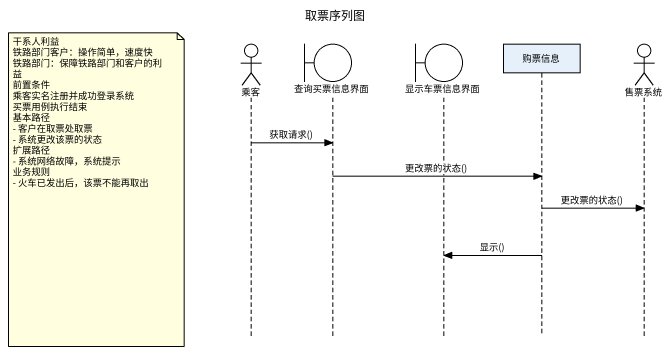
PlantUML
@startuml
title 取票序列图
hide footbox
actor 乘客
boundary 查询买票信息界面
boundary 显示车票信息界面
participant 购票信息
actor 售票系统

乘客 -> 查询买票信息界面 : 获取请求()
查询买票信息界面 -> 购票信息 : 更改票的状态()
note left of 乘客
  干系人利益
  铁路部门客户：操作简单，速度快
  铁路部门：保障铁路部门和客户的利益
  前置条件
  乘客实名注册并成功登录系统
  买票用例执行结束
  基本路径
  - 客户在取票处取票
  - 系统更改该票的状态
  扩展路径
  - 系统网络故障，系统提示
  业务规则
  - 火车已发出后，该票不能再取出
end note
购票信息 -> 售票系统 : 更改票的状态()
购票信息 -> 显示车票信息界面 : 显示()
@enduml
